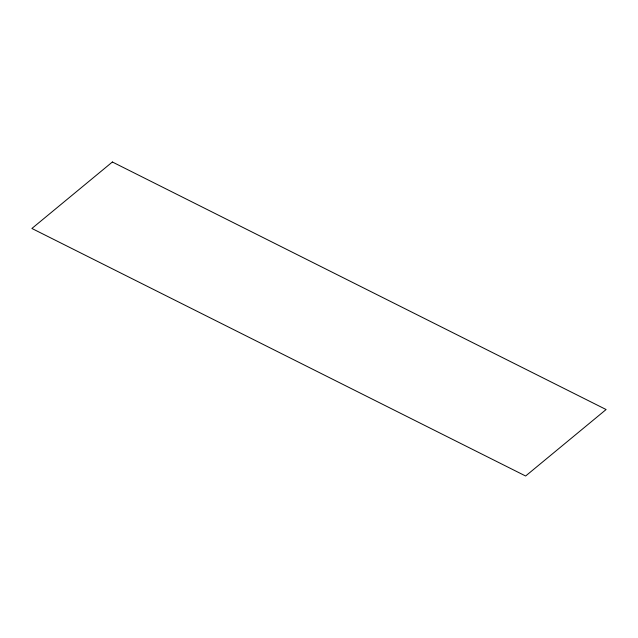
<?xml version="1.0" encoding="UTF-8"?>
<svg xmlns="http://www.w3.org/2000/svg" width="638" height="638" viewBox="0 0 638 638"><rect width="100%" height="100%" fill="white"/><g stroke="black" fill="none" stroke-linecap="round" stroke-linejoin="round"><path stroke-width="0.96" d="M112.376 161.996L31.9 228.468L525.624 476.004L606.1 409.532L112.376 161.996"/></g></svg>
